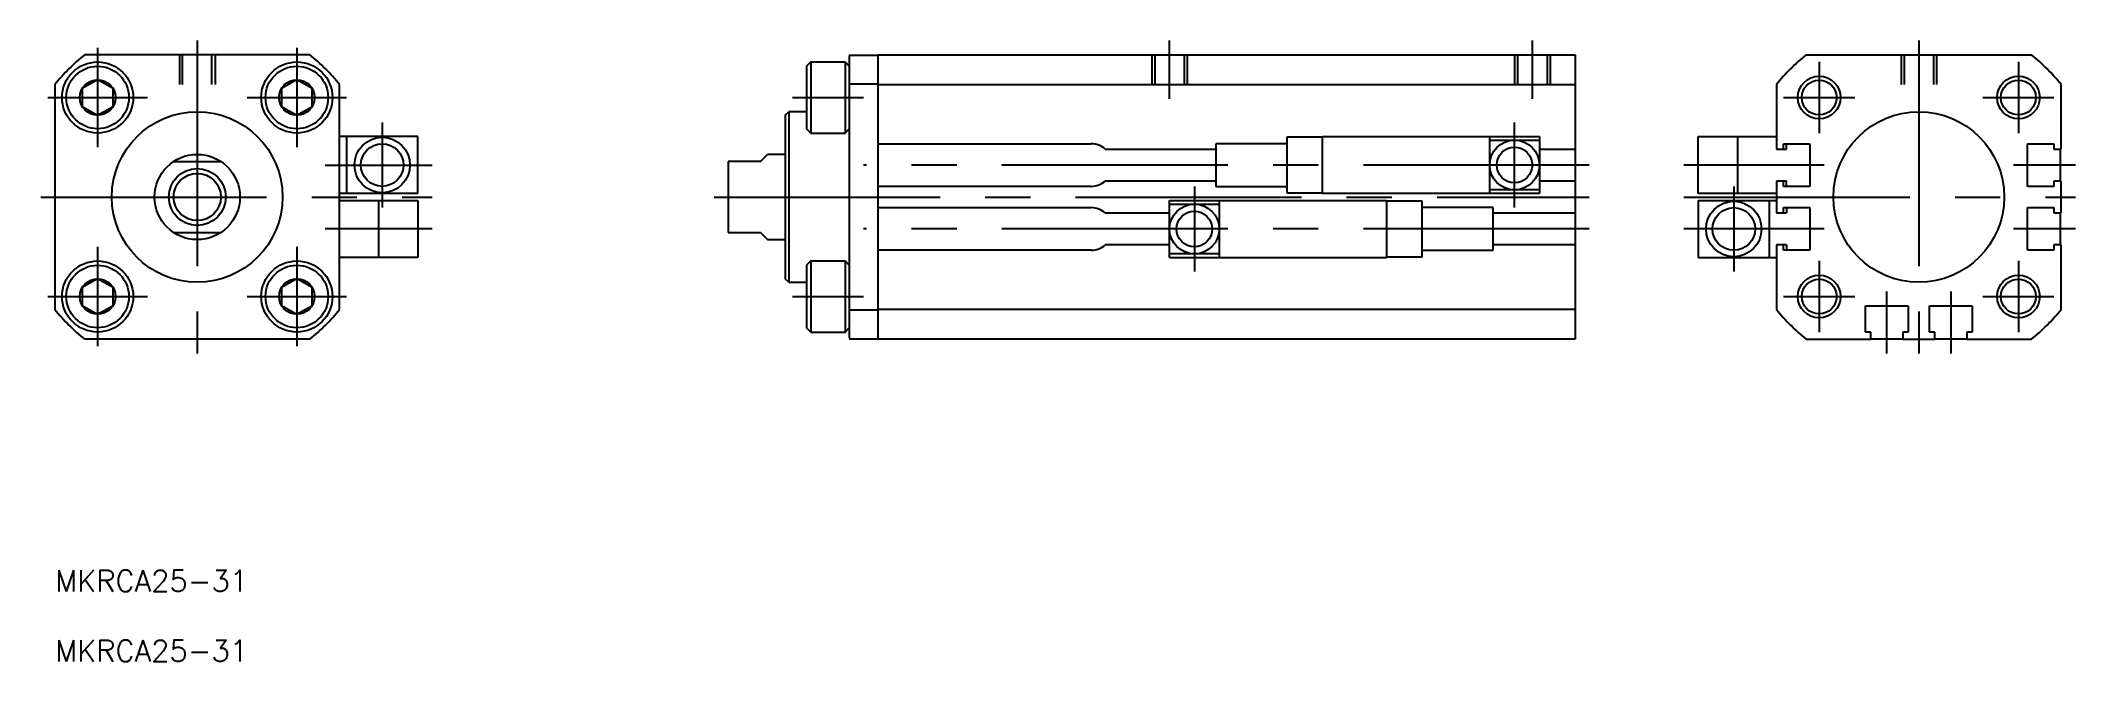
# Model space of a CAD drawing. Extents: x -22 to 264, y -65 to 22.
import ezdxf

# ---------------------------------------------------------------- set-up
doc = ezdxf.new("R2010")
doc.units = 0
doc.linetypes.add('CENTER', pattern=[50.8, 31.75, -6.35, 6.35, -6.35])
doc.linetypes.add('DASHED', pattern=[19.05, 12.7, -6.35])
doc.layers.get('0').update_dxf_attribs({"linetype": 'CONTINUOUS'})
doc.layers.add('CENTER', color=1, linetype='CENTER')
doc.styles.get("Standard").update_dxf_attribs({"font": 'txt.shx', "height": 3, "bigfont": 'bigfont.shx'})

msp = doc.modelspace()

# ---------------------------------------------------------------- linework, layer by layer
at = {"color": 7, "linetype": 'CONTINUOUS'}
for p, q in [((15.82, 20), (-15.82, 20)), ((86.24, 19), (85.64, 18.4)), ((85.64, 18.4), (85.64, 9.6)), ((86.24, 19), (91.04, 19)), ((86.24, 19), (86.24, 9)), ((91.04, 19), (91.04, 9)), ((91.04, 19), (91.64, 18.4)), ((95.64, 19.9), (91.64, 19.9)), ((91.64, 19.9), (91.64, -19.87)), ((95.64, 20), (193.64, 20)), ((95.64, 20), (95.64, -20)), ((193.64, 20), (193.64, -20)), ((226.13, 20), (257.77, 20)), ((-20, 15.82), (-20, -15.82)), ((-14, 16.5), (-16.17, 15.25)), ((-16.17, 15.25), (-16.17, 12.75)), ((-11.83, 15.25), (-14, 16.5)), ((-11.83, 12.75), (-11.83, 15.25)), ((14, 16.5), (11.83, 15.25)), ((11.83, 15.25), (11.83, 12.75)), ((16.17, 15.25), (14, 16.5)), ((16.17, 12.75), (16.17, 15.25)), ((20, -15.82), (20, 15.82)), ((91.64, 15.94), (95.64, 15.94)), ((95.64, 15.82), (193.64, 15.82)), ((221.95, 15.82), (221.95, 6.75)), ((261.95, 6.75), (261.95, 15.82)), ((-16.17, 12.75), (-14, 11.5)), ((-14, 11.5), (-11.83, 12.75)), ((11.83, 12.75), (14, 11.5)), ((14, 11.5), (16.17, 12.75)), ((82.64, 11.5), (83.14, 12)), ((82.64, 11.5), (82.64, 0)), ((83.14, 12), (83.14, -12)), ((85.64, 12), (83.14, 12)), ((86.24, 9), (85.64, 9.6)), ((86.24, 9), (91.04, 9)), ((91.04, 9), (91.64, 9.6)), ((31, 8.5), (20, 8.5)), ((21, 8.5), (21, 0.5)), ((31, 0.5), (31, 8.5)), ((79.14, 5), (80.14, 6)), ((82.64, 6), (80.14, 6)), ((95.64, 7.5), (125.64, 7.5)), ((127.62, 6.75), (143.14, 6.75)), ((153.14, 7.5), (143.14, 7.5)), ((143.14, 7.5), (143.14, 1.5)), ((153.14, 8.4), (153.14, 0.6)), ((158.14, 8.4), (153.14, 8.4)), ((158.14, 0.5), (158.14, 8.5)), ((158.14, 8.5), (188.64, 8.5)), ((181.64, 0.5), (181.64, 8.5)), ((181.64, 8), (188.64, 8)), ((188.64, 8.5), (188.64, 0.5)), ((188.64, 6.75), (193.64, 6.75)), ((210.95, 8.5), (221.95, 8.5)), ((210.95, 0.5), (210.95, 8.5)), ((216.45, 8.5), (216.45, 0.5)), ((221.95, 6.75), (223.35, 6.75)), ((222.95, 7.5), (226.65, 7.5)), ((222.95, 6.75), (222.95, 7.5)), ((223.35, 6.75), (223.35, 7.5)), ((226.65, 7.5), (226.65, 1.5)), ((257.25, 1.5), (257.25, 7.5)), ((257.25, 7.5), (260.95, 7.5)), ((260.95, 7.5), (260.95, 6.75)), ((260.95, 6.75), (261.95, 6.75)), ((261.85, 2.25), (261.85, 6.75)), ((-3.32, 5), (3.32, 5)), ((74.64, 5), (74.64, -5)), ((79.14, 5), (74.64, 5)), ((31, 0.5), (20, 0.5)), ((82.64, 0), (82.64, -11.5)), ((125.64, 1.5), (95.64, 1.5)), ((143.14, 2.25), (127.62, 2.25)), ((143.14, 1.5), (153.14, 1.5)), ((153.14, 0.6), (158.14, 0.6)), ((188.64, 0.5), (158.14, 0.5)), ((188.64, 1), (181.64, 1)), ((193.64, 2.25), (188.64, 2.25)), ((221.95, 0.5), (210.95, 0.5)), ((221.95, 2.25), (221.95, -2.25)), ((223.35, 2.25), (221.95, 2.25)), ((222.95, 1.5), (222.95, 2.25)), ((226.65, 1.5), (222.95, 1.5)), ((223.35, 1.5), (223.35, 2.25)), ((260.95, 1.5), (257.25, 1.5)), ((260.95, 2.25), (260.95, 1.5)), ((261.95, 2.25), (260.95, 2.25)), ((261.95, -2.25), (261.95, 2.25)), ((20, -0.5), (31, -0.5)), ((25.5, -8.5), (25.5, -0.5)), ((31, -0.5), (31, -8.5)), ((95.64, -1.5), (125.64, -1.5)), ((127.62, -2.25), (136.64, -2.25)), ((136.64, -0.5), (167.14, -0.5)), ((136.64, -8.5), (136.64, -0.5)), ((136.64, -1), (143.64, -1)), ((143.64, -0.5), (143.64, -8.5)), ((167.14, -0.5), (167.14, -8.5)), ((172.14, -0.6), (167.14, -0.6)), ((172.14, -8.4), (172.14, -0.6)), ((182.14, -1.5), (172.14, -1.5)), ((182.14, -7.5), (182.14, -1.5)), ((182.14, -2.25), (193.64, -2.25)), ((210.95, -0.5), (210.95, -8.5)), ((210.95, -0.5), (221.95, -0.5)), ((220.95, -8.5), (220.95, -0.5)), ((221.95, -2.25), (223.35, -2.25)), ((222.95, -1.5), (226.65, -1.5)), ((222.95, -2.25), (222.95, -1.5)), ((223.35, -1.5), (223.35, -2.25)), ((226.65, -1.5), (226.65, -7.5)), ((257.25, -7.5), (257.25, -1.5)), ((257.25, -1.5), (260.95, -1.5)), ((260.95, -1.5), (260.95, -2.25)), ((260.95, -2.25), (261.95, -2.25)), ((261.85, -6.75), (261.85, -2.25)), ((-3.32, -5), (3.32, -5)), ((74.64, -5), (79.14, -5)), ((79.14, -5), (80.14, -6)), ((31, -8.5), (20, -8.5)), ((80.14, -6), (82.64, -6)), ((125.64, -7.5), (95.64, -7.5)), ((136.64, -6.75), (127.62, -6.75)), ((143.64, -8), (136.64, -8)), ((136.64, -8.5), (167.14, -8.5)), ((167.14, -8.4), (172.14, -8.4)), ((172.14, -7.5), (182.14, -7.5)), ((193.64, -6.75), (182.14, -6.75)), ((210.95, -8.5), (221.95, -8.5)), ((221.95, -6.75), (221.95, -15.82)), ((223.35, -6.75), (221.95, -6.75)), ((222.95, -7.5), (222.95, -6.75)), ((226.65, -7.5), (222.95, -7.5)), ((223.35, -6.75), (223.35, -7.5)), ((260.95, -7.5), (257.25, -7.5)), ((260.95, -6.75), (260.95, -7.5)), ((261.95, -6.75), (260.95, -6.75)), ((261.95, -15.82), (261.95, -6.75)), ((86.24, -9), (85.64, -9.6)), ((85.64, -9.6), (85.64, -18.4)), ((86.24, -9), (91.04, -9)), ((86.24, -9), (86.24, -19)), ((91.04, -9), (91.04, -19)), ((91.04, -9), (91.64, -9.6)), ((-14, -11.5), (-16.17, -12.75)), ((-16.17, -12.75), (-16.17, -15.25)), ((-11.83, -12.75), (-14, -11.5)), ((-11.83, -15.25), (-11.83, -12.75)), ((14, -11.5), (11.83, -12.75)), ((11.83, -12.75), (11.83, -15.25)), ((16.17, -12.75), (14, -11.5)), ((16.17, -15.25), (16.17, -12.75)), ((83.14, -12), (82.64, -11.5)), ((83.14, -12), (85.64, -12)), ((-16.17, -15.25), (-14, -16.5)), ((-14, -16.5), (-11.83, -15.25)), ((11.83, -15.25), (14, -16.5)), ((14, -16.5), (16.17, -15.25)), ((95.64, -15.94), (91.64, -15.94)), ((193.64, -15.82), (95.64, -15.82)), ((234.45, -15.3), (240.45, -15.3)), ((234.45, -19), (234.45, -15.3)), ((240.45, -15.3), (240.45, -19)), ((243.45, -15.3), (249.45, -15.3)), ((243.45, -19), (243.45, -15.3)), ((249.45, -15.3), (249.45, -19)), ((15.82, -20), (-15.82, -20)), ((86.24, -19), (85.64, -18.4)), ((86.24, -19), (91.04, -19)), ((91.04, -19), (91.64, -18.4)), ((193.64, -20), (91.64, -20)), ((226.13, -20), (235.2, -20)), ((235.2, -19), (234.45, -19)), ((235.2, -20), (235.2, -19)), ((239.7, -20), (235.2, -20)), ((239.7, -19), (239.7, -20)), ((240.45, -19), (239.7, -19)), ((239.7, -20), (244.2, -20)), ((244.2, -19), (243.45, -19)), ((244.2, -20), (244.2, -19)), ((248.7, -20), (244.2, -20)), ((248.7, -19), (248.7, -20)), ((249.45, -19), (248.7, -19)), ((248.7, -20), (257.77, -20))]:
    msp.add_line(p, q, dxfattribs=at)
at = {"color": 3, "linetype": 'DASHED'}
for p, q in [((-2.5, 20), (-2.5, 15.82)), ((-2.07, 15.82), (-2.07, 20)), ((2.07, 15.82), (2.07, 20)), ((2.5, 20), (2.5, 15.82)), ((134.14, 20), (134.14, 15.82)), ((134.57, 20), (134.57, 15.82)), ((138.7, 20), (138.7, 15.82)), ((139.14, 20), (139.14, 15.82)), ((185.14, 20), (185.14, 15.82)), ((185.57, 20), (185.57, 15.82)), ((189.7, 20), (189.7, 15.82)), ((190.14, 20), (190.14, 15.82)), ((239.45, 20), (239.45, 15.82)), ((239.88, 20), (239.88, 15.82)), ((244.01, 20), (244.01, 15.82)), ((244.45, 20), (244.45, 15.82))]:
    msp.add_line(p, q, dxfattribs=at)
at = {"color": 7, "linetype": 'CONTINUOUS'}
for centre, radius in [((-14, 14), 5), ((-14, 14), 4.4), ((14, 14), 5), ((14, 14), 4.4), ((-14, 14), 2.5), ((14, 14), 2.5), ((227.95, 14), 2.46), ((255.95, 14), 2.46), ((0, 0), 12), ((241.95, 0), 12), ((0, 0), 6), ((26, 4.5), 3.9), ((26, 4.5), 3), ((185.14, 4.5), 3.5), ((185.14, 4.5), 2.5), ((0, 0), 3.32), ((140.14, -4.5), 3.5), ((140.14, -4.5), 2.5), ((215.95, -4.5), 3.9), ((215.95, -4.5), 3), ((-14, -14), 5), ((-14, -14), 4.4), ((14, -14), 5), ((14, -14), 4.4), ((-14, -14), 2.5), ((14, -14), 2.5), ((227.95, -14), 2.46), ((255.95, -14), 2.46)]:
    msp.add_circle(centre, radius, dxfattribs=at)
at = {"color": 3, "linetype": 'CONTINUOUS'}
for centre, radius in [((227.95, 14), 3), ((255.95, 14), 3), ((0, 0), 4), ((227.95, -14), 3), ((255.95, -14), 3)]:
    msp.add_circle(centre, radius, dxfattribs=at)
at = {"color": 7, "linetype": 'CONTINUOUS'}
for centre, radius, start, end in [((0, 0), 25.5, 128.3427, 141.6573), ((0, 0), 25.5, 38.3427, 51.6573), ((241.95, 0), 25.5, 128.3427, 141.6573), ((241.95, 0), 25.5, 38.3427, 51.6573), ((125.64, 4.5), 3, 48.5904, 90), ((125.64, 4.5), 3, 270, 311.4096), ((125.64, -4.5), 3, 48.5904, 90), ((125.64, -4.5), 3, 270, 311.4096), ((0, 0), 25.5, 218.3427, 231.6573), ((0, 0), 25.5, 308.3427, 321.6573), ((241.95, 0), 25.5, 218.3427, 231.6573), ((241.95, 0), 25.5, 308.3427, 321.6573)]:
    msp.add_arc(centre, radius, start, end, dxfattribs=at)
at = {"layer": 'CENTER', "color": 1, "linetype": 'CENTER'}
for p, q in [((-14, 21), (-14, 7)), ((0, 22), (0, -22)), ((14, 21), (14, 7)), ((136.64, 13.82), (136.64, 22)), ((187.64, 13.82), (187.64, 22)), ((241.95, 22), (241.95, -22)), ((227.95, 19), (227.95, 9)), ((255.95, 19), (255.95, 9)), ((-21, 14), (-7, 14)), ((7, 14), (21, 14)), ((83.64, 14), (93.64, 14)), ((222.95, 14), (232.95, 14)), ((250.95, 14), (260.95, 14)), ((26, 10.5), (26, -1.5)), ((185.14, -1.5), (185.14, 10.5)), ((18, 4.5), (33, 4.5)), ((195.64, 4.5), (93.64, 4.5)), ((228.65, 4.5), (208.95, 4.5)), ((263.95, 4.5), (255.25, 4.5)), ((-22, 0), (33, 0)), ((72.64, 0), (195.64, 0)), ((140.14, 1.5), (140.14, -10.5)), ((208.95, 0), (263.95, 0)), ((215.95, 1.5), (215.95, -10.5)), ((33, -4.5), (18, -4.5)), ((195.64, -4.5), (93.64, -4.5)), ((228.65, -4.5), (208.95, -4.5)), ((263.95, -4.5), (255.25, -4.5)), ((-14, -7), (-14, -21)), ((14, -7), (14, -21)), ((227.95, -9), (227.95, -19)), ((255.95, -9), (255.95, -19)), ((-21, -14), (-7, -14)), ((7, -14), (21, -14)), ((83.64, -14), (93.64, -14)), ((222.95, -14), (232.95, -14)), ((237.45, -22), (237.45, -13.3)), ((246.45, -13.3), (246.45, -22)), ((250.95, -14), (260.95, -14))]:
    msp.add_line(p, q, dxfattribs=at)

# ---------------------------------------------------------------- texts
at = {"color": 7, "linetype": 'CONTINUOUS'}
for p in [(-19.98, -55.52), (-19.98, -65.34)]:
    msp.add_text('MKRCA25-31', height=3, dxfattribs=at).set_placement(p)

doc.saveas('drawing.dxf')
